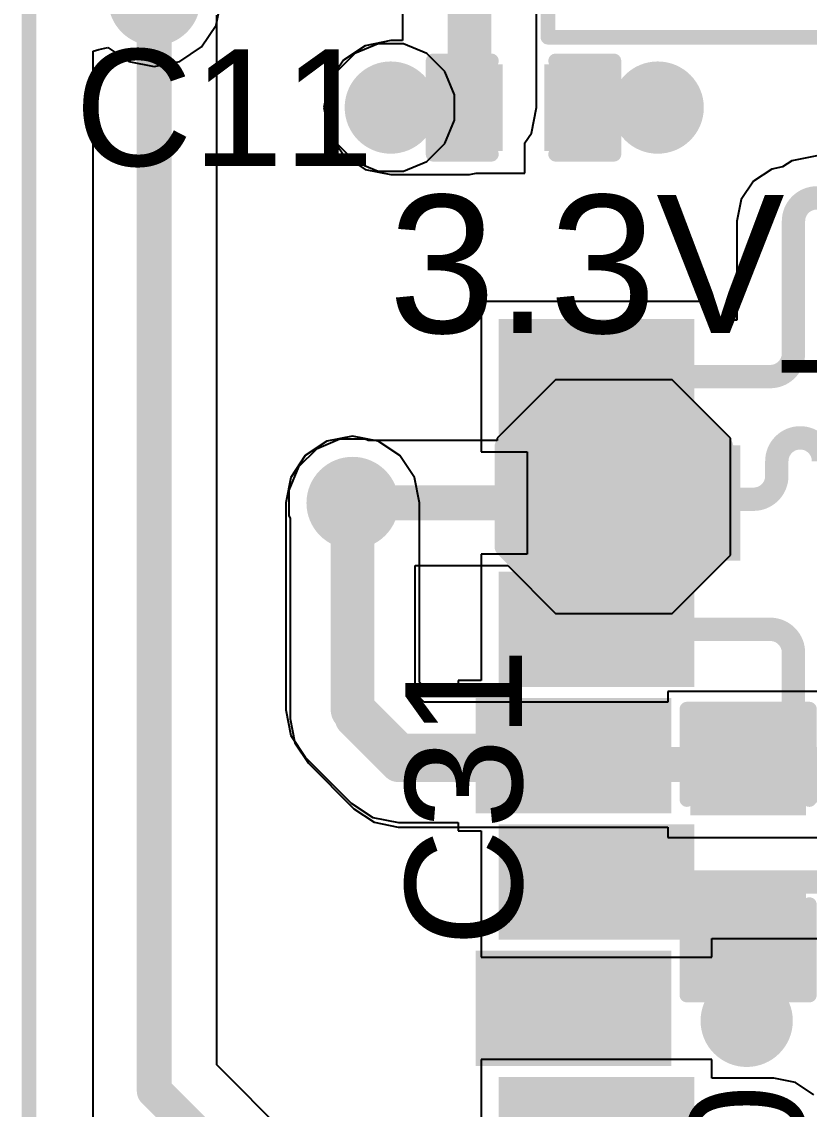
# Model space of a CAD drawing. Header units: millimetres. Extents: x 0 to 172, y 0 to 138.
# Drawn here: x -0.06 to 6.79, y 11.55 to 21.02 of the extents above; entities that cross this region are included whole.
import ezdxf

# ---------------------------------------------------------------- set-up
doc = ezdxf.new("R2010")
doc.units = ezdxf.units.MM
for name, color, linetype in [('BottomLayer', 5, 'Continuous'), ('BottomPaste', 16, 'Continuous'), ('BottomSolder', 6, 'Continuous'), ('Mechanical2', 216, 'Continuous'), ('TopLayer', 1, 'Continuous'), ('TopOverlay', 2, 'Continuous'), ('TopPaste', 8, 'Continuous'), ('TopSolder', 216, 'Continuous'), ('ViaHoleLayer', 16, 'Continuous')]:
    doc.layers.add(name, color=color, linetype=linetype)
doc.styles.add('Arial', font='', dxfattribs={"height": 0.2})
doc.styles.get('Arial').set_extended_font_data('Arial')

# ---------------------------------------------------------------- blocks, each defined once
blk = doc.blocks.new('SSOP_28_208____31')
at = {"layer": 'TopOverlay', "const_width": 0.127}
for points in [[(-2.7178, -5.207), (-2.7178, -4.6228)], [(-2.7178, -5.207), (2.7178, -5.207)]]:
    blk.add_lwpolyline(points, dxfattribs=at)
at = {"layer": 'TopOverlay', "const_width": 0.0635}
blk.add_lwpolyline([(-2.7496, -5.207, 1), (-2.686, -5.207, 1)], format="xyb", close=True, dxfattribs=at)
blk.add_lwpolyline([(-2.7496, -5.207, 1), (-2.686, -5.207, 1)], format="xyb", close=True, dxfattribs=at)
blk = doc.blocks.new('T__________63')
at = {"layer": 'TopLayer'}
blk.add_hatch(color=1, dxfattribs=at).paths.add_polyline_path([(0.381, 0.762), (-0.381, 0.762), (-0.762, 0.381), (-0.762, -0.381), (-0.381, -0.762), (0.381, -0.762), (0.762, -0.381), (0.762, 0.381)])
at = {"layer": 'TopPaste'}
blk.add_hatch(color=8, dxfattribs=at).paths.add_polyline_path([(0.381, 0.762), (-0.381, 0.762), (-0.762, 0.381), (-0.762, -0.381), (-0.381, -0.762), (0.381, -0.762), (0.762, -0.381), (0.762, 0.381)])
at = {"layer": 'TopSolder'}
blk.add_hatch(color=216, dxfattribs=at).paths.add_polyline_path([(0.4318, 0.8636), (-0.4318, 0.8636), (-0.8636, 0.4318), (-0.8636, -0.4318), (-0.4318, -0.8636), (0.4318, -0.8636), (0.8636, -0.4318), (0.8636, 0.4318)])
at = {"layer": 'TopOverlay', "const_width": 0.2}
for points in [[(-0.9398, 0.4318), (-0.4318, 0.9398)], [(0.4318, 0.9398), (-0.4318, 0.9398)], [(0.9398, 0.4318), (0.4318, 0.9398)], [(-0.9398, -0.4318), (-0.9398, 0.4318)], [(0.9398, -0.4318), (0.9398, 0.4318)], [(-0.4318, -0.9398), (-0.9398, -0.4318)], [(0.4318, -0.9398), (0.9398, -0.4318)], [(0.4318, -0.9398), (-0.4318, -0.9398)]]:
    blk.add_lwpolyline(points, dxfattribs=at)
at = {"layer": 'TopOverlay', "const_width": 0.1}
for points in [[(-0.4818, 0.9398, 1), (-0.3818, 0.9398, 1)], [(-0.4818, 0.9398, 1), (-0.3818, 0.9398, 1)], [(0.3818, 0.9398, 1), (0.4818, 0.9398, 1)], [(0.3818, 0.9398, 1), (0.4818, 0.9398, 1)], [(-0.9898, 0.4318, 1), (-0.8898, 0.4318, 1)], [(-0.9898, 0.4318, 1), (-0.8898, 0.4318, 1)], [(0.8898, 0.4318, 1), (0.9898, 0.4318, 1)], [(0.8898, 0.4318, 1), (0.9898, 0.4318, 1)], [(-0.9898, -0.4318, 1), (-0.8898, -0.4318, 1)], [(-0.9898, -0.4318, 1), (-0.8898, -0.4318, 1)], [(0.8898, -0.4318, 1), (0.9898, -0.4318, 1)], [(0.8898, -0.4318, 1), (0.9898, -0.4318, 1)], [(-0.4818, -0.9398, 1), (-0.3818, -0.9398, 1)], [(-0.4818, -0.9398, 1), (-0.3818, -0.9398, 1)], [(0.3818, -0.9398, 1), (0.4818, -0.9398, 1)], [(0.3818, -0.9398, 1), (0.4818, -0.9398, 1)]]:
    blk.add_lwpolyline(points, format="xyb", close=True, dxfattribs=at)
blk = doc.blocks.new('693071010811_B_265')
at = {"layer": 'BottomLayer'}
for points in [[(3.39, -3.4), (2.59, -3.4), (2.59, -1.9), (3.39, -1.9)], [(5.59, -3.4), (4.79, -3.4), (4.79, -1.9), (5.59, -1.9)], [(2.29, -3.6), (1.49, -3.6), (1.49, -2.1), (2.29, -2.1)], [(4.49, -3.6), (3.69, -3.6), (3.69, -2.1), (4.49, -2.1)], [(6.69, -3.6), (5.89, -3.6), (5.89, -2.1), (6.69, -2.1)], [(8.89, -3.6), (8.09, -3.6), (8.09, -2.1), (8.89, -2.1)], [(7.79, -4), (6.99, -4), (6.99, -2.5), (7.79, -2.5)]]:
    blk.add_hatch(color=5, dxfattribs=at).paths.add_polyline_path(points)
at = {"layer": 'BottomPaste'}
for points in [[(3.39, -3.4), (2.59, -3.4), (2.59, -1.9), (3.39, -1.9)], [(5.59, -3.4), (4.79, -3.4), (4.79, -1.9), (5.59, -1.9)], [(2.29, -3.6), (1.49, -3.6), (1.49, -2.1), (2.29, -2.1)], [(4.49, -3.6), (3.69, -3.6), (3.69, -2.1), (4.49, -2.1)], [(6.69, -3.6), (5.89, -3.6), (5.89, -2.1), (6.69, -2.1)], [(8.89, -3.6), (8.09, -3.6), (8.09, -2.1), (8.89, -2.1)], [(7.79, -4), (6.99, -4), (6.99, -2.5), (7.79, -2.5)]]:
    blk.add_hatch(color=16, dxfattribs=at).paths.add_polyline_path(points)
at = {"layer": 'BottomSolder'}
for points in [[(3.4916, -3.5016), (2.4884, -3.5016), (2.4884, -1.7984), (3.4916, -1.7984)], [(5.6916, -3.5016), (4.6884, -3.5016), (4.6884, -1.7984), (5.6916, -1.7984)], [(2.3916, -3.7016), (1.3884, -3.7016), (1.3884, -1.9984), (2.3916, -1.9984)], [(4.5916, -3.7016), (3.5884, -3.7016), (3.5884, -1.9984), (4.5916, -1.9984)], [(6.7916, -3.7016), (5.7884, -3.7016), (5.7884, -1.9984), (6.7916, -1.9984)], [(8.9916, -3.7016), (7.9884, -3.7016), (7.9884, -1.9984), (8.9916, -1.9984)], [(7.8916, -4.1016), (6.8884, -4.1016), (6.8884, -2.3984), (7.8916, -2.3984)]]:
    blk.add_hatch(color=6, dxfattribs=at).paths.add_polyline_path(points)
blk = doc.blocks.new('C___0402_400')
at = {"layer": 'TopLayer'}
for points in [[(-0.6985, -0.3175), (-0.6985, 0.3175), (-0.2413, 0.3175), (-0.2413, -0.3175)], [(0.2413, -0.3175), (0.2413, 0.3175), (0.6985, 0.3175), (0.6985, -0.3175)]]:
    blk.add_hatch(color=1, dxfattribs=at).paths.add_polyline_path(points)
at = {"layer": 'TopPaste'}
for points in [[(-0.6985, -0.3175), (-0.6985, 0.3175), (-0.2413, 0.3175), (-0.2413, -0.3175)], [(0.2413, -0.3175), (0.2413, 0.3175), (0.6985, 0.3175), (0.6985, -0.3175)]]:
    blk.add_hatch(color=8, dxfattribs=at).paths.add_polyline_path(points)
at = {"layer": 'TopSolder'}
for points in [[(-0.7585, -0.3775), (-0.7585, 0.3775), (-0.1813, 0.3775), (-0.1813, -0.3775)], [(0.1813, -0.3775), (0.1813, 0.3775), (0.7585, 0.3775), (0.7585, -0.3775)]]:
    blk.add_hatch(color=216, dxfattribs=at).paths.add_polyline_path(points)
at = {"layer": 'TopOverlay', "const_width": 0.127}
for points in [[(-0.7874, 0.4064), (-0.7874, -0.4064)], [(-0.7874, 0.4064), (-0.2794, 0.4064)], [(0.2794, 0.4064), (0.7874, 0.4064)], [(0.7874, 0.4064), (0.7874, -0.4064)], [(-0.7874, -0.4064), (-0.2794, -0.4064)], [(0.2794, -0.4064), (0.7874, -0.4064)]]:
    blk.add_lwpolyline(points, dxfattribs=at)
at = {"layer": 'TopOverlay', "const_width": 0.0635}
for points in [[(-0.8191, 0.4064, 1), (-0.7556, 0.4064, 1)], [(-0.8191, 0.4064, 1), (-0.7556, 0.4064, 1)], [(-0.3111, 0.4064, 1), (-0.2477, 0.4064, 1)], [(0.2477, 0.4064, 1), (0.3111, 0.4064, 1)], [(0.7556, 0.4064, 1), (0.8191, 0.4064, 1)], [(0.7556, 0.4064, 1), (0.8191, 0.4064, 1)], [(-0.8191, -0.4064, 1), (-0.7556, -0.4064, 1)], [(-0.8191, -0.4064, 1), (-0.7556, -0.4064, 1)], [(-0.3111, -0.4064, 1), (-0.2477, -0.4064, 1)], [(0.2477, -0.4064, 1), (0.3111, -0.4064, 1)], [(0.7556, -0.4064, 1), (0.8191, -0.4064, 1)], [(0.7556, -0.4064, 1), (0.8191, -0.4064, 1)]]:
    blk.add_lwpolyline(points, format="xyb", close=True, dxfattribs=at)
blk = doc.blocks.new('C___0603_401')
at = {"layer": 'TopLayer'}
for points in [[(-0.381, 0.4445), (-0.381, -0.4445), (-1.143, -0.4445), (-1.143, 0.4445)], [(1.143, 0.4445), (1.143, -0.4445), (0.381, -0.4445), (0.381, 0.4445)]]:
    blk.add_hatch(color=1, dxfattribs=at).paths.add_polyline_path(points)
at = {"layer": 'TopPaste'}
for points in [[(-0.381, 0.4445), (-0.381, -0.4445), (-1.143, -0.4445), (-1.143, 0.4445)], [(1.143, 0.4445), (1.143, -0.4445), (0.381, -0.4445), (0.381, 0.4445)]]:
    blk.add_hatch(color=8, dxfattribs=at).paths.add_polyline_path(points)
at = {"layer": 'TopSolder'}
for points in [[(-0.321, 0.5045), (-0.321, -0.5045), (-1.203, -0.5045), (-1.203, 0.5045)], [(1.203, 0.5045), (1.203, -0.5045), (0.321, -0.5045), (0.321, 0.5045)]]:
    blk.add_hatch(color=216, dxfattribs=at).paths.add_polyline_path(points)
at = {"layer": 'TopOverlay', "const_width": 0.127}
for points in [[(-1.2446, 0.5334), (-1.2446, -0.5334)], [(-1.2446, 0.5334), (-0.4572, 0.5334)], [(0.4572, 0.5334), (1.2446, 0.5334)], [(1.2446, 0.5334), (1.2446, -0.5334)], [(-1.2446, -0.5334), (-0.4572, -0.5334)], [(0.4572, -0.5334), (1.2446, -0.5334)]]:
    blk.add_lwpolyline(points, dxfattribs=at)
at = {"layer": 'TopOverlay', "const_width": 0.0635}
for points in [[(-1.2764, 0.5334, 1), (-1.2128, 0.5334, 1)], [(-1.2764, 0.5334, 1), (-1.2128, 0.5334, 1)], [(-0.4889, 0.5334, 1), (-0.4254, 0.5334, 1)], [(0.4254, 0.5334, 1), (0.4889, 0.5334, 1)], [(1.2128, 0.5334, 1), (1.2764, 0.5334, 1)], [(1.2128, 0.5334, 1), (1.2764, 0.5334, 1)], [(-1.2764, -0.5334, 1), (-1.2128, -0.5334, 1)], [(-1.2764, -0.5334, 1), (-1.2128, -0.5334, 1)], [(-0.4889, -0.5334, 1), (-0.4254, -0.5334, 1)], [(0.4254, -0.5334, 1), (0.4889, -0.5334, 1)], [(1.2128, -0.5334, 1), (1.2764, -0.5334, 1)], [(1.2128, -0.5334, 1), (1.2764, -0.5334, 1)]]:
    blk.add_lwpolyline(points, format="xyb", close=True, dxfattribs=at)
blk = doc.blocks.new('C___0402_420')
at = {"layer": 'TopLayer'}
for points in [[(-0.6985, -0.3175), (-0.6985, 0.3175), (-0.2413, 0.3175), (-0.2413, -0.3175)], [(0.2413, -0.3175), (0.2413, 0.3175), (0.6985, 0.3175), (0.6985, -0.3175)]]:
    blk.add_hatch(color=1, dxfattribs=at).paths.add_polyline_path(points)
at = {"layer": 'TopPaste'}
for points in [[(-0.6985, -0.3175), (-0.6985, 0.3175), (-0.2413, 0.3175), (-0.2413, -0.3175)], [(0.2413, -0.3175), (0.2413, 0.3175), (0.6985, 0.3175), (0.6985, -0.3175)]]:
    blk.add_hatch(color=8, dxfattribs=at).paths.add_polyline_path(points)
at = {"layer": 'TopSolder'}
for points in [[(-0.7585, -0.3775), (-0.7585, 0.3775), (-0.1813, 0.3775), (-0.1813, -0.3775)], [(0.1813, -0.3775), (0.1813, 0.3775), (0.7585, 0.3775), (0.7585, -0.3775)]]:
    blk.add_hatch(color=216, dxfattribs=at).paths.add_polyline_path(points)
at = {"layer": 'TopOverlay', "const_width": 0.127}
for points in [[(-0.7874, 0.4064), (-0.2794, 0.4064)], [(-0.7874, -0.4064), (-0.7874, 0.4064)], [(0.2794, 0.4064), (0.7874, 0.4064)], [(0.7874, -0.4064), (0.7874, 0.4064)], [(-0.7874, -0.4064), (-0.2794, -0.4064)], [(0.2794, -0.4064), (0.7874, -0.4064)]]:
    blk.add_lwpolyline(points, dxfattribs=at)
at = {"layer": 'TopOverlay', "const_width": 0.0635}
for points in [[(-0.8191, 0.4064, 1), (-0.7556, 0.4064, 1)], [(-0.8191, 0.4064, 1), (-0.7556, 0.4064, 1)], [(-0.3111, 0.4064, 1), (-0.2477, 0.4064, 1)], [(0.2477, 0.4064, 1), (0.3111, 0.4064, 1)], [(0.7556, 0.4064, 1), (0.8191, 0.4064, 1)], [(0.7556, 0.4064, 1), (0.8191, 0.4064, 1)], [(-0.8191, -0.4064, 1), (-0.7556, -0.4064, 1)], [(-0.8191, -0.4064, 1), (-0.7556, -0.4064, 1)], [(-0.3111, -0.4064, 1), (-0.2477, -0.4064, 1)], [(0.2477, -0.4064, 1), (0.3111, -0.4064, 1)], [(0.7556, -0.4064, 1), (0.8191, -0.4064, 1)], [(0.7556, -0.4064, 1), (0.8191, -0.4064, 1)]]:
    blk.add_lwpolyline(points, format="xyb", close=True, dxfattribs=at)

msp = doc.modelspace()

# ---------------------------------------------------------------- hatches: boundary and pattern name
at = {"layer": 'BottomLayer'}
h = msp.add_hatch(color=5, dxfattribs=at)
edge = h.paths.add_edge_path()
edge.add_arc((1.0906, 21.209), 0.3, 0, 360)
h = msp.add_hatch(color=5, dxfattribs=at)
edge = h.paths.add_edge_path()
edge.add_arc((3.1496, 20.2692), 0.3, 0, 360)
h = msp.add_hatch(color=5, dxfattribs=at)
edge = h.paths.add_edge_path()
edge.add_arc((5.4737, 20.2692), 0.3, 0, 360)
h = msp.add_hatch(color=5, dxfattribs=at)
edge = h.paths.add_edge_path()
edge.add_arc((2.8171, 16.8274), 0.3, 0, 360)
h = msp.add_hatch(color=5, dxfattribs=at)
edge = h.paths.add_edge_path()
edge.add_arc((4.3537, 12.4274), 0.3, 0, 360)
h = msp.add_hatch(color=5, dxfattribs=at)
edge = h.paths.add_edge_path()
edge.add_arc((6.2484, 12.319), 0.3, 0, 360)
at = {"layer": 'BottomSolder'}
h = msp.add_hatch(color=6, dxfattribs=at)
edge = h.paths.add_edge_path()
edge.add_arc((1.0906, 21.209), 0.4016, 0, 360)
h = msp.add_hatch(color=6, dxfattribs=at)
edge = h.paths.add_edge_path()
edge.add_arc((3.1496, 20.2692), 0.4016, 0, 360)
h = msp.add_hatch(color=6, dxfattribs=at)
edge = h.paths.add_edge_path()
edge.add_arc((5.4737, 20.2692), 0.4016, 0, 360)
h = msp.add_hatch(color=6, dxfattribs=at)
edge = h.paths.add_edge_path()
edge.add_arc((2.8171, 16.8274), 0.4016, 0, 360)
h = msp.add_hatch(color=6, dxfattribs=at)
edge = h.paths.add_edge_path()
edge.add_arc((4.3537, 12.4274), 0.4016, 0, 360)
h = msp.add_hatch(color=6, dxfattribs=at)
edge = h.paths.add_edge_path()
edge.add_arc((6.2484, 12.319), 0.4016, 0, 360)
at = {"layer": 'TopLayer'}
h = msp.add_hatch(color=1, dxfattribs=at)
edge = h.paths.add_edge_path()
edge.add_arc((1.0906, 21.209), 0.3, 0, 360)
h = msp.add_hatch(color=1, dxfattribs=at)
edge = h.paths.add_edge_path()
edge.add_arc((3.1496, 20.2692), 0.3, 0, 360)
h = msp.add_hatch(color=1, dxfattribs=at)
edge = h.paths.add_edge_path()
edge.add_arc((5.4737, 20.2692), 0.3, 0, 360)
h = msp.add_hatch(color=1, dxfattribs=at)
edge = h.paths.add_edge_path()
edge.add_arc((2.8171, 16.8274), 0.3, 0, 360)
h = msp.add_hatch(color=1, dxfattribs=at)
edge = h.paths.add_edge_path()
edge.add_arc((4.3537, 12.4274), 0.3, 0, 360)
h = msp.add_hatch(color=1, dxfattribs=at)
edge = h.paths.add_edge_path()
edge.add_arc((6.2484, 12.319), 0.3, 0, 360)
at = {"layer": 'TopSolder'}
h = msp.add_hatch(color=216, dxfattribs=at)
edge = h.paths.add_edge_path()
edge.add_arc((1.0906, 21.209), 0.4016, 0, 360)
h = msp.add_hatch(color=216, dxfattribs=at)
edge = h.paths.add_edge_path()
edge.add_arc((3.1496, 20.2692), 0.4016, 0, 360)
h = msp.add_hatch(color=216, dxfattribs=at)
edge = h.paths.add_edge_path()
edge.add_arc((5.4737, 20.2692), 0.4016, 0, 360)
h = msp.add_hatch(color=216, dxfattribs=at)
edge = h.paths.add_edge_path()
edge.add_arc((2.8171, 16.8274), 0.4016, 0, 360)
h = msp.add_hatch(color=216, dxfattribs=at)
edge = h.paths.add_edge_path()
edge.add_arc((4.3537, 12.4274), 0.4016, 0, 360)
h = msp.add_hatch(color=216, dxfattribs=at)
edge = h.paths.add_edge_path()
edge.add_arc((6.2484, 12.319), 0.4016, 0, 360)
at = {"layer": 'ViaHoleLayer'}
h = msp.add_hatch(color=16, dxfattribs=at)
edge = h.paths.add_edge_path()
edge.add_arc((3.1496, 20.2692), 0.15, 0, 360)
h = msp.add_hatch(color=16, dxfattribs=at)
edge = h.paths.add_edge_path()
edge.add_arc((5.4737, 20.2692), 0.15, 0, 360)
h = msp.add_hatch(color=16, dxfattribs=at)
edge = h.paths.add_edge_path()
edge.add_arc((2.8171, 16.8274), 0.15, 0, 360)
h = msp.add_hatch(color=16, dxfattribs=at)
edge = h.paths.add_edge_path()
edge.add_arc((4.3537, 12.4274), 0.15, 0, 360)
h = msp.add_hatch(color=16, dxfattribs=at)
edge = h.paths.add_edge_path()
edge.add_arc((6.2484, 12.319), 0.15, 0, 360)

# ---------------------------------------------------------------- linework, layer by layer
at = {"layer": 'BottomLayer'}
for p, q in [((1.6289, 20.986), (1.6733, 21.209)), ((1.5026, 20.797), (1.6289, 20.986)), ((0.5588, 20.7606), (0.6078, 20.7755)), ((0.5588, 11.1829), (0.5588, 20.7606)), ((0.6078, 20.7755), (0.6858, 20.7921)), ((0.6858, 20.7921), (0.8676, 20.6707)), ((1.3136, 20.6707), (1.5026, 20.797)), ((2.8358, 20.7389), (2.6799, 20.583)), ((3.0394, 20.8232), (2.8358, 20.7389)), ((3.2598, 20.8232), (3.0394, 20.8232)), ((3.4634, 20.7389), (3.2598, 20.8232)), ((3.6193, 20.583), (3.4634, 20.7389)), ((0.8676, 20.6707), (1.0906, 20.6263)), ((1.0906, 20.6263), (1.3136, 20.6707)), ((2.6799, 20.583), (2.5956, 20.3794)), ((3.7036, 20.3794), (3.6193, 20.583)), ((2.5956, 20.3794), (2.5956, 20.159)), ((3.7036, 20.159), (3.7036, 20.3794)), ((2.5956, 20.159), (2.6799, 19.9554)), ((3.6193, 19.9554), (3.7036, 20.159)), ((2.6799, 19.9554), (2.8358, 19.7995)), ((3.4634, 19.7995), (3.6193, 19.9554)), ((2.8358, 19.7995), (3.0394, 19.7152)), ((3.2598, 19.7152), (3.4634, 19.7995)), ((6.641, 19.8061), (6.5616, 19.753)), ((6.859, 19.8495), (6.641, 19.8061)), ((3.0394, 19.7152), (3.2598, 19.7152)), ((6.4675, 19.7343), (6.3079, 19.6277)), ((6.5616, 19.753), (6.4675, 19.7343)), ((6.3079, 19.6277), (6.2012, 19.468)), ((6.2012, 19.468), (6.1638, 19.2797)), ((6.1638, 19.2797), (6.1638, 18.4194)), ((5.9446, 18.5814), (3.9366, 18.5814)), ((3.9366, 18.5814), (3.9366, 17.2734)), ((5.9446, 18.4194), (5.9446, 18.5814)), ((6.1638, 18.4194), (5.9446, 18.4194)), ((2.5941, 17.3657), (2.4051, 17.2394)), ((2.8171, 17.4101), (2.5941, 17.3657)), ((3.0401, 17.3657), (2.8171, 17.4101)), ((3.2291, 17.2394), (3.0401, 17.3657)), ((2.4051, 17.2394), (2.2788, 17.0503)), ((3.3554, 17.0503), (3.2291, 17.2394)), ((3.9366, 17.2734), (4.3366, 17.2734)), ((4.3366, 17.2734), (4.3366, 16.3814)), ((2.2788, 17.0503), (2.2344, 16.8274)), ((3.3998, 16.8274), (3.3554, 17.0503)), ((2.2344, 16.8274), (2.2344, 15.0274)), ((3.3998, 15.2687), (3.3998, 16.8274)), ((4.3366, 16.3814), (3.9366, 16.3814)), ((3.9366, 16.3814), (3.9366, 15.2814)), ((3.4585, 15.2101), (3.3998, 15.2687)), ((3.9366, 15.2814), (3.7366, 15.2814)), ((3.7366, 15.2814), (3.7366, 15.2101)), ((3.7366, 15.2101), (3.4585, 15.2101)), ((2.2344, 15.0274), (2.2788, 14.8044)), ((2.2788, 14.8044), (2.4051, 14.6153)), ((2.4051, 14.6153), (2.8051, 14.2153)), ((2.8051, 14.2153), (2.9941, 14.089)), ((2.9941, 14.089), (3.2171, 14.0447)), ((3.2171, 14.0447), (3.7366, 14.0447)), ((3.7366, 14.0447), (3.7366, 13.9734)), ((3.7366, 13.9734), (3.9366, 13.9734)), ((3.9366, 13.9734), (3.9366, 12.8734)), ((5.9446, 12.8734), (5.9446, 13.0353)), ((5.9446, 13.0353), (8.6653, 13.0353)), ((3.9366, 12.8734), (5.9446, 12.8734)), ((5.9446, 11.9814), (3.9366, 11.9814)), ((3.9366, 11.9814), (3.9366, 11.0095)), ((5.9446, 11.8194), (5.9446, 11.9814)), ((6.4851, 11.8194), (5.9446, 11.8194)), ((6.6734, 11.782), (6.4851, 11.8194)), ((6.833, 11.6753), (6.6734, 11.782))]:
    msp.add_line(p, q, dxfattribs=at)
at = {"layer": 'BottomLayer', "const_width": 0.2032}
for points in [[(6.6558, 19.2797, -1), (7.0622, 19.2797)], [(6.6558, 18.1306, -0.414214), (6.4526, 17.9274)], [(6.5108, 17.191, -1), (6.9172, 17.191)], [(6.5108, 17.063, -0.414214), (6.3076, 16.8598)], [(6.4526, 15.7274, -0.414214), (6.6558, 15.5242)], [(7.0622, 14.5244, -1), (6.6558, 14.5244)]]:
    msp.add_lwpolyline(points, format="xyb", dxfattribs=at)
at = {"layer": 'BottomLayer'}
for points, const_width in [([(6.6558, 18.1306), (6.6558, 19.2797)], 0.2032), ([(4.9406, 17.9274), (6.351, 17.9274)], 0.2032), ([(6.351, 17.9274), (6.4526, 17.9274)], 0.2032), ([(6.5108, 17.063), (6.5108, 17.191)], 0.2032), ([(2.8171, 15.0274), (2.8171, 16.8274)], 0.381), ([(5.3406, 16.8274), (5.373, 16.8598)], 0.2032), ([(5.373, 16.8598), (6.206, 16.8598)], 0.2032), ([(6.206, 16.8598), (6.3076, 16.8598)], 0.2032), ([(4.9406, 15.7274), (5.9446, 15.7274)], 0.2032), ([(5.9446, 15.7274), (6.4526, 15.7274)], 0.2032), ([(6.6558, 14.5244), (6.6558, 15.5242)], 0.2032), ([(2.8171, 15.0274), (3.2171, 14.6274)], 0.381), ([(3.2171, 14.6274), (4.7406, 14.6274)], 0.381), ([(4.9406, 13.5274), (8.5636, 13.5274)], 0.2032)]:
    msp.add_lwpolyline(points, dxfattribs=dict(at, const_width=const_width))
for points, const_width in [([(6.605, 19.2797, 1), (6.7066, 19.2797, 1)], 0.1016), ([(6.605, 19.2797, 1), (6.7066, 19.2797, 1)], 0.1016), ([(6.605, 18.1306, 1), (6.7066, 18.1306, 1)], 0.1016), ([(6.605, 18.1306, 1), (6.7066, 18.1306, 1)], 0.1016), ([(4.8898, 17.9274, 1), (4.9914, 17.9274, 1)], 0.1016), ([(6.3002, 17.9274, 1), (6.4018, 17.9274, 1)], 0.1016), ([(6.3002, 17.9274, 1), (6.4018, 17.9274, 1)], 0.1016), ([(6.4018, 17.9274, 1), (6.5034, 17.9274, 1)], 0.1016), ([(6.4018, 17.9274, 1), (6.5034, 17.9274, 1)], 0.1016), ([(6.46, 17.191, 1), (6.5616, 17.191, 1)], 0.1016), ([(6.46, 17.191, 1), (6.5616, 17.191, 1)], 0.1016), ([(6.46, 17.063, 1), (6.5616, 17.063, 1)], 0.1016), ([(6.46, 17.063, 1), (6.5616, 17.063, 1)], 0.1016), ([(2.7218, 16.8274, 1), (2.9123, 16.8274, 1)], 0.1905), ([(5.3222, 16.8598, 1), (5.4238, 16.8598, 1)], 0.1016), ([(5.3222, 16.8598, 1), (5.4238, 16.8598, 1)], 0.1016), ([(6.1552, 16.8598, 1), (6.2568, 16.8598, 1)], 0.1016), ([(6.1552, 16.8598, 1), (6.2568, 16.8598, 1)], 0.1016), ([(6.2568, 16.8598, 1), (6.3584, 16.8598, 1)], 0.1016), ([(6.2568, 16.8598, 1), (6.3584, 16.8598, 1)], 0.1016), ([(5.2898, 16.8274, 1), (5.3914, 16.8274, 1)], 0.1016), ([(4.8898, 15.7274, 1), (4.9914, 15.7274, 1)], 0.1016), ([(5.8938, 15.7274, 1), (5.9954, 15.7274, 1)], 0.1016), ([(5.8938, 15.7274, 1), (5.9954, 15.7274, 1)], 0.1016), ([(6.4018, 15.7274, 1), (6.5034, 15.7274, 1)], 0.1016), ([(6.4018, 15.7274, 1), (6.5034, 15.7274, 1)], 0.1016), ([(6.605, 15.5242, 1), (6.7066, 15.5242, 1)], 0.1016), ([(6.605, 15.5242, 1), (6.7066, 15.5242, 1)], 0.1016), ([(2.7218, 15.0274, 1), (2.9123, 15.0274, 1)], 0.1905), ([(2.7218, 15.0274, 1), (2.9123, 15.0274, 1)], 0.1905), ([(3.1218, 14.6274, 1), (3.3123, 14.6274, 1)], 0.1905), ([(3.1218, 14.6274, 1), (3.3123, 14.6274, 1)], 0.1905), ([(4.6454, 14.6274, 1), (4.8359, 14.6274, 1)], 0.1905), ([(6.605, 14.5244, 1), (6.7066, 14.5244, 1)], 0.1016), ([(6.605, 14.5244, 1), (6.7066, 14.5244, 1)], 0.1016), ([(4.8898, 13.5274, 1), (4.9914, 13.5274, 1)], 0.1016)]:
    msp.add_lwpolyline(points, format="xyb", close=True, dxfattribs=dict(at, const_width=const_width))
at = {"layer": 'Mechanical2', "const_width": 0.127}
msp.add_lwpolyline([(0, 0), (0, 120)], dxfattribs=at)
at = {"layer": 'TopLayer'}
for p, q in [((3.2527, 21.2604), (3.2527, 20.8519)), ((4.4181, 20.2692), (4.4181, 21.2604)), ((1.6345, 11.9352), (1.6345, 21.0743)), ((3.1496, 20.8519), (2.9266, 20.8075)), ((3.2527, 20.8519), (3.1496, 20.8519)), ((2.9266, 20.8075), (2.7376, 20.6812)), ((2.7376, 20.6812), (2.6113, 20.4922)), ((2.6113, 20.4922), (2.5669, 20.2692)), ((2.5669, 20.2692), (2.6113, 20.0462)), ((4.3737, 20.0462), (4.4181, 20.2692)), ((2.6113, 20.0462), (2.7376, 19.8572)), ((4.318, 19.9628), (4.3737, 20.0462)), ((4.318, 19.6977), (4.318, 19.9628)), ((2.7376, 19.8572), (2.9266, 19.7309)), ((2.9266, 19.7309), (3.1496, 19.6865)), ((3.8354, 19.6865), (3.8917, 19.6977)), ((3.8917, 19.6977), (4.318, 19.6977)), ((3.1496, 19.6865), (3.8354, 19.6865)), ((4.5847, 17.8982), (4.0767, 17.3902)), ((5.6007, 17.8982), (4.5847, 17.8982)), ((6.1087, 17.3902), (5.6007, 17.8982)), ((2.7069, 17.3814), (2.5033, 17.297)), ((2.9273, 17.3814), (2.7069, 17.3814)), ((2.9518, 17.3712), (2.9273, 17.3814)), ((4.0767, 17.3712), (2.9518, 17.3712)), ((4.0767, 17.3902), (4.0767, 17.3712)), ((6.1087, 16.3742), (6.1087, 17.3902)), ((2.5033, 17.297), (2.3474, 17.1412)), ((2.3474, 17.1412), (2.2631, 16.9376)), ((2.2631, 16.9376), (2.2631, 16.7172)), ((2.2631, 16.7172), (2.2732, 16.6927)), ((2.2732, 16.6927), (2.2732, 14.9469)), ((3.3609, 15.1722), (3.3609, 16.2835)), ((3.3609, 16.2835), (4.1674, 16.2835)), ((4.1674, 16.2835), (4.5847, 15.8662)), ((5.6007, 15.8662), (6.1087, 16.3742)), ((4.5847, 15.8662), (5.6007, 15.8662)), ((3.4391, 15.094), (3.3609, 15.1722)), ((6.9596, 15.1852), (5.5626, 15.1852)), ((5.5626, 15.1852), (5.5626, 15.094)), ((5.5626, 15.094), (3.4391, 15.094)), ((2.2732, 14.9469), (2.3146, 14.7388)), ((2.3146, 14.7388), (2.4325, 14.5623)), ((2.4325, 14.5623), (2.8292, 14.1656)), ((2.8292, 14.1656), (3.0057, 14.0477)), ((3.0057, 14.0477), (3.2138, 14.0063)), ((3.2138, 14.0063), (5.5626, 14.0063)), ((5.5626, 14.0063), (5.5626, 13.9152)), ((5.5626, 13.9152), (6.9596, 13.9152)), ((3.8163, 9.7533), (1.6345, 11.9352))]:
    msp.add_line(p, q, dxfattribs=at)
for points, const_width in [([(3.8354, 20.2692), (3.8354, 21.8635)], 0.381), ([(1.0906, 11.7099), (1.0906, 21.209)], 0.3048), ([(3.1496, 20.2692), (3.8354, 20.2692)], 0.381), ([(4.7752, 20.2692), (5.4737, 20.2692)], 0.3048), ([(2.8171, 16.8274), (5.0378, 16.8274)], 0.3048), ([(2.8171, 14.9469), (2.8171, 16.8274)], 0.3048), ([(5.0378, 16.8274), (5.0927, 16.8822)], 0.254), ([(2.8171, 14.9469), (3.2138, 14.5502)], 0.3048), ([(3.2138, 14.5502), (5.0927, 14.5502)], 0.3048), ([(5.0927, 14.5502), (6.2611, 14.5502)], 0.3048), ([(6.2611, 14.5502), (7.998, 14.5502)], 0.3048), ([(1.0906, 11.7099), (3.538, 9.2626)], 0.3048)]:
    msp.add_lwpolyline(points, dxfattribs=dict(at, const_width=const_width))
for points, const_width in [([(3.0543, 20.2692, 1), (3.2449, 20.2692, 1)], 0.1905), ([(3.7401, 20.2692, 1), (3.9306, 20.2692, 1)], 0.1905), ([(3.7401, 20.2692, 1), (3.9306, 20.2692, 1)], 0.1905), ([(4.699, 20.2692, 1), (4.8514, 20.2692, 1)], 0.1524), ([(5.3975, 20.2692, 1), (5.5499, 20.2692, 1)], 0.1524), ([(2.7409, 16.8274, 1), (2.8933, 16.8274, 1)], 0.1524), ([(2.7409, 16.8274, 1), (2.8933, 16.8274, 1)], 0.1524), ([(4.9616, 16.8274, 1), (5.114, 16.8274, 1)], 0.1524), ([(4.9743, 16.8274, 1), (5.1013, 16.8274, 1)], 0.127), ([(5.0292, 16.8822, 1), (5.1562, 16.8822, 1)], 0.127), ([(2.7409, 14.9469, 1), (2.8933, 14.9469, 1)], 0.1524), ([(2.7409, 14.9469, 1), (2.8933, 14.9469, 1)], 0.1524), ([(3.1376, 14.5502, 1), (3.29, 14.5502, 1)], 0.1524), ([(3.1376, 14.5502, 1), (3.29, 14.5502, 1)], 0.1524), ([(5.0165, 14.5502, 1), (5.1689, 14.5502, 1)], 0.1524), ([(5.0165, 14.5502, 1), (5.1689, 14.5502, 1)], 0.1524), ([(6.1849, 14.5502, 1), (6.3373, 14.5502, 1)], 0.1524), ([(6.1849, 14.5502, 1), (6.3373, 14.5502, 1)], 0.1524), ([(1.0144, 11.7099, 1), (1.1668, 11.7099, 1)], 0.1524), ([(1.0144, 11.7099, 1), (1.1668, 11.7099, 1)], 0.1524)]:
    msp.add_lwpolyline(points, format="xyb", close=True, dxfattribs=dict(at, const_width=const_width))

# ---------------------------------------------------------------- block references
for name, p in [('SSOP_28_208____31', (7.2353, 26.0886)), ('C___0402_420', (4.3053, 20.2692))]:
    msp.add_blockref(name, p)
for name, p, rotation in [('693071010811_B_265', (2.0906, 9.4374), 90), ('T__________63', (5.0927, 16.8822), 270), ('C___0603_401', (6.2611, 13.7882), 90), ('C___0402_400', (5.0927, 14.0803), 90)]:
    msp.add_blockref(name, p, dxfattribs=dict(rotation=rotation))

# ---------------------------------------------------------------- texts
at = {"layer": 'TopOverlay', "style": 'Arial'}
for s, height, p in [('C11', 1.016, (0.3983, 19.7614)), ('3.3V_SD', 1.2, (3.1307, 18.3075))]:
    msp.add_text(s, height=height, dxfattribs=at).set_placement(p)
for s, p in [('C31', (4.2924, 12.9629)), ('C30', (6.7562, 9.1614))]:
    msp.add_text(s, height=1.016, rotation=90, dxfattribs=at).set_placement(p)

doc.saveas('drawing.dxf')
